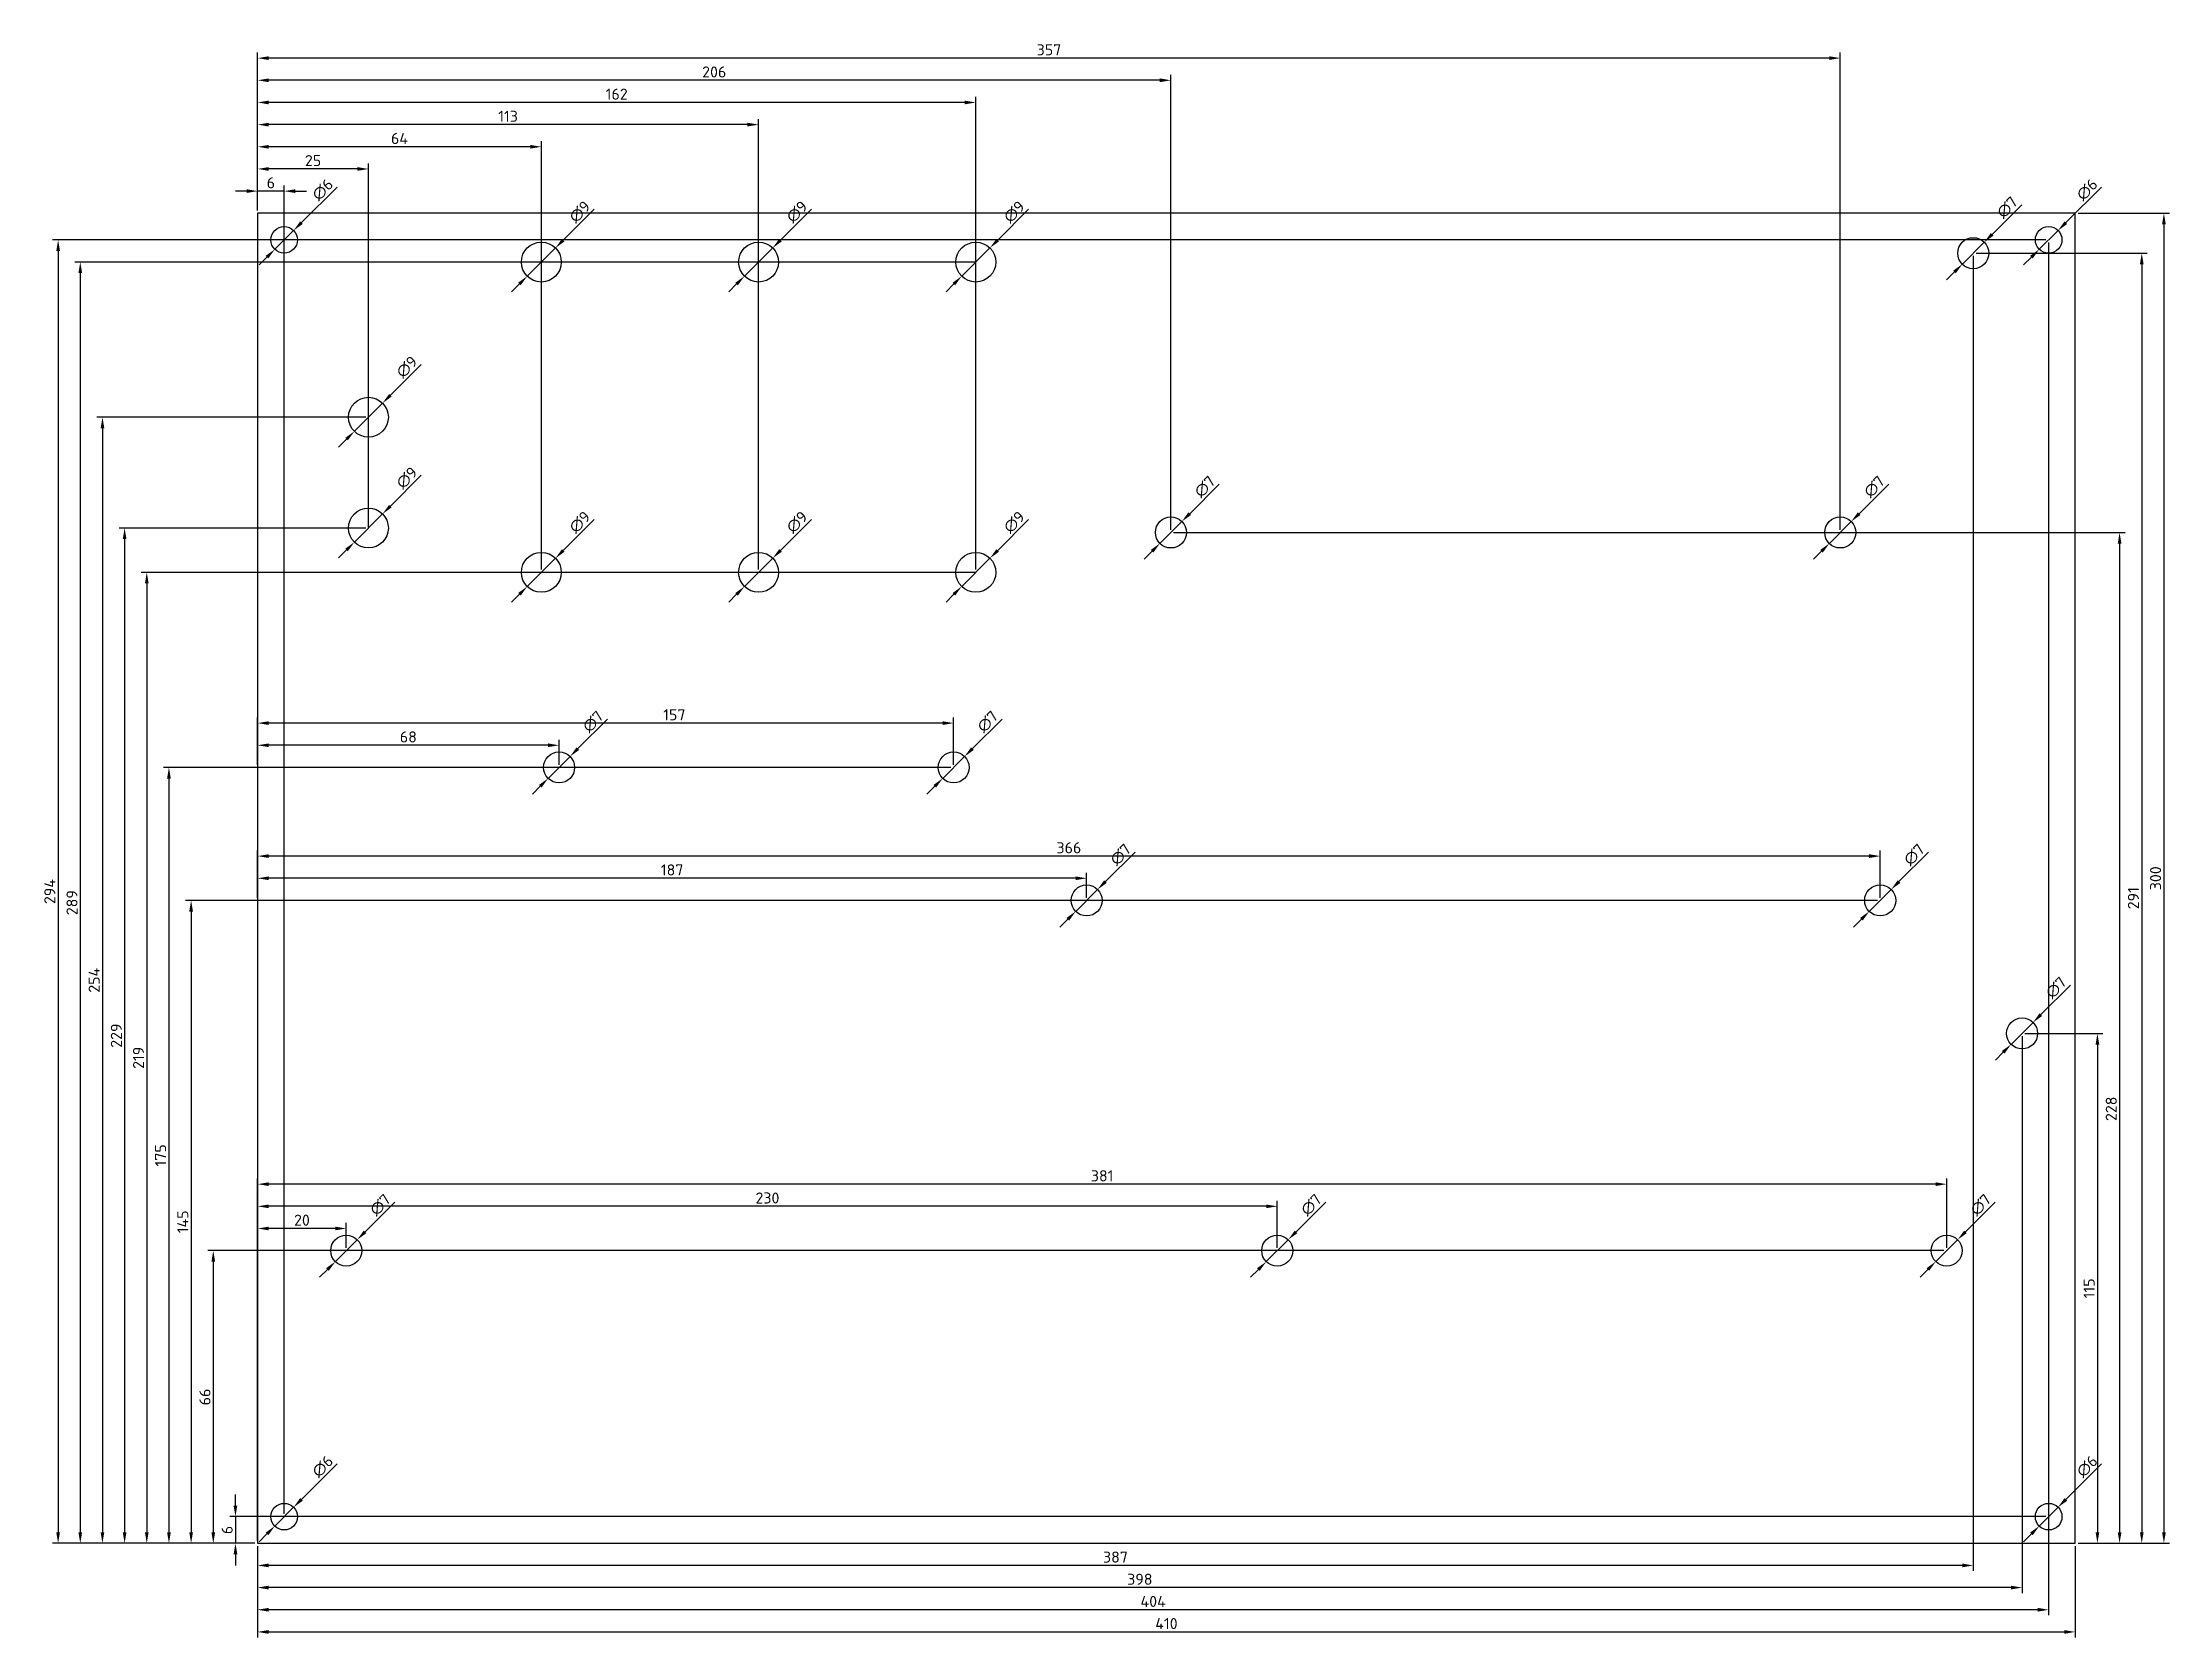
# Model space of a CAD drawing. Header units: millimetres. Extents: x -49 to 431, y -21 to 339.
import ezdxf

# ---------------------------------------------------------------- set-up
doc = ezdxf.new("R2010")
doc.units = ezdxf.units.MM
doc.layers.add('Dimensions', color=40, linetype='Continuous')
doc.styles.get("Standard").update_dxf_attribs({"font": 'txt.shx'})
doc.dimstyles.new('ISO-25', dxfattribs={"dimtxt": 2.5, "dimasz": 2.5, "dimexe": 1.25, "dimexo": 0.625, "dimtad": 1, "dimtxsty": 'Standard', "dimcen": 2.5, "dimadec": 0, "dimazin": 0, "dimtfac": 1, "dimtmove": 0, "dimatfit": 3, "dimfxl": 1, "dimarcsym": 0})

# ---------------------------------------------------------------- blocks, each defined once
blk = doc.blocks.new('*D1')
at = {"layer": 'Dimensions', "color": 0, "lineweight": -2}
for p, q in [((-2.5, 305), (-5, 305)), ((0, 300.62), (0, 306.25)), ((6, 305), (0, 305)), ((6, 6.62), (6, 306.25)), ((8.5, 305), (11, 305))]:
    blk.add_line(p, q, dxfattribs=at)
at = {"layer": 'Dimensions', "color": 0}
for points in [[(-2.5, 305.42), (-2.5, 304.58), (0, 305)], [(8.5, 305.42), (8.5, 304.58), (6, 305)]]:
    blk.add_solid(points, dxfattribs=at)
at = {"layer": 'Dimensions', "color": 0, "insert": (3, 306.88), "char_height": 2.5, "attachment_point": 5}
blk.add_mtext('6', dxfattribs=at)
blk = doc.blocks.new('*D2')
at = {"layer": 'Dimensions', "color": 0, "lineweight": -2}
for p, q in [((404, 293.38), (404, -16.25)), ((0, -0.62), (0, -16.25)), ((401.5, -15), (2.5, -15))]:
    blk.add_line(p, q, dxfattribs=at)
at = {"layer": 'Dimensions', "color": 0}
for points in [[(2.5, -14.58), (2.5, -15.42), (0, -15)], [(401.5, -14.58), (401.5, -15.42), (404, -15)]]:
    blk.add_solid(points, dxfattribs=at)
at = {"layer": 'Dimensions', "color": 0, "insert": (202, -13.12), "char_height": 2.5, "attachment_point": 5}
blk.add_mtext('404', dxfattribs=at)
blk = doc.blocks.new('*D3')
at = {"layer": 'Dimensions', "color": 0, "lineweight": -2}
for p, q in [((403.38, 294), (-46.25, 294)), ((-45, 291.5), (-45, 2.5)), ((-0.62, 0), (-46.25, 0))]:
    blk.add_line(p, q, dxfattribs=at)
at = {"layer": 'Dimensions', "color": 0}
for points in [[(-45.42, 291.5), (-44.58, 291.5), (-45, 294)], [(-45.42, 2.5), (-44.58, 2.5), (-45, 0)]]:
    blk.add_solid(points, dxfattribs=at)
at = {"layer": 'Dimensions', "color": 0, "insert": (-46.87, 147), "char_height": 2.5, "attachment_point": 5, "rotation": 90}
blk.add_mtext('294', dxfattribs=at)
blk = doc.blocks.new('*D4')
at = {"layer": 'Dimensions', "color": 0, "lineweight": -2}
for p, q in [((-5, 8.5), (-5, 11)), ((403.38, 6), (-6.25, 6)), ((-5, 6), (-5, 0)), ((-0.62, 0), (-6.25, 0)), ((-5, -2.5), (-5, -5))]:
    blk.add_line(p, q, dxfattribs=at)
at = {"layer": 'Dimensions', "color": 0}
for points in [[(-5.42, 8.5), (-4.58, 8.5), (-5, 6)], [(-5.42, -2.5), (-4.58, -2.5), (-5, 0)]]:
    blk.add_solid(points, dxfattribs=at)
at = {"layer": 'Dimensions', "color": 0, "insert": (-6.88, 3), "char_height": 2.5, "attachment_point": 5, "rotation": 90}
blk.add_mtext('6', dxfattribs=at)
blk = doc.blocks.new('*D5')
at = {"layer": 'Dimensions', "color": 0, "lineweight": -2}
for p, q in [((380.38, 66), (-11.25, 66)), ((-10, 63.5), (-10, 2.5)), ((-0.62, 0), (-11.25, 0))]:
    blk.add_line(p, q, dxfattribs=at)
at = {"layer": 'Dimensions', "color": 0}
for points in [[(-10.42, 63.5), (-9.58, 63.5), (-10, 66)], [(-10.42, 2.5), (-9.58, 2.5), (-10, 0)]]:
    blk.add_solid(points, dxfattribs=at)
at = {"layer": 'Dimensions', "color": 0, "insert": (-11.88, 33), "char_height": 2.5, "attachment_point": 5, "rotation": 90}
blk.add_mtext('66', dxfattribs=at)
blk = doc.blocks.new('*D6')
at = {"layer": 'Dimensions', "color": 0, "lineweight": -2}
for p, q in [((365.38, 145), (-16.25, 145)), ((-15, 142.5), (-15, 2.5)), ((-0.62, 0), (-16.25, 0))]:
    blk.add_line(p, q, dxfattribs=at)
at = {"layer": 'Dimensions', "color": 0}
for points in [[(-15.42, 142.5), (-14.58, 142.5), (-15, 145)], [(-15.42, 2.5), (-14.58, 2.5), (-15, 0)]]:
    blk.add_solid(points, dxfattribs=at)
at = {"layer": 'Dimensions', "color": 0, "insert": (-16.88, 72.5), "char_height": 2.5, "attachment_point": 5, "rotation": 90}
blk.add_mtext('145', dxfattribs=at)
blk = doc.blocks.new('*D7')
at = {"layer": 'Dimensions', "color": 0, "lineweight": -2}
for p, q in [((156.38, 175), (-21.25, 175)), ((-20, 172.5), (-20, 2.5)), ((-0.62, 0), (-21.25, 0))]:
    blk.add_line(p, q, dxfattribs=at)
at = {"layer": 'Dimensions', "color": 0}
for points in [[(-20.42, 172.5), (-19.58, 172.5), (-20, 175)], [(-20.42, 2.5), (-19.58, 2.5), (-20, 0)]]:
    blk.add_solid(points, dxfattribs=at)
at = {"layer": 'Dimensions', "color": 0, "insert": (-21.88, 87.5), "char_height": 2.5, "attachment_point": 5, "rotation": 90}
blk.add_mtext('175', dxfattribs=at)
blk = doc.blocks.new('*D8')
at = {"layer": 'Dimensions', "color": 0, "lineweight": -2}
for p, q in [((161.88, 289), (-41.25, 289)), ((-40, 286.5), (-40, 2.5)), ((-0.62, 0), (-41.25, 0))]:
    blk.add_line(p, q, dxfattribs=at)
at = {"layer": 'Dimensions', "color": 0}
for points in [[(-40.42, 286.5), (-39.58, 286.5), (-40, 289)], [(-40.42, 2.5), (-39.58, 2.5), (-40, 0)]]:
    blk.add_solid(points, dxfattribs=at)
at = {"layer": 'Dimensions', "color": 0, "insert": (-41.87, 144.5), "char_height": 2.5, "attachment_point": 5, "rotation": 90}
blk.add_mtext('289', dxfattribs=at)
blk = doc.blocks.new('*D9')
at = {"layer": 'Dimensions', "color": 0, "lineweight": -2}
for p, q in [((24.38, 254), (-36.25, 254)), ((-35, 251.5), (-35, 2.5)), ((-0.62, 0), (-36.25, 0))]:
    blk.add_line(p, q, dxfattribs=at)
at = {"layer": 'Dimensions', "color": 0}
for points in [[(-35.42, 251.5), (-34.58, 251.5), (-35, 254)], [(-35.42, 2.5), (-34.58, 2.5), (-35, 0)]]:
    blk.add_solid(points, dxfattribs=at)
at = {"layer": 'Dimensions', "color": 0, "insert": (-36.87, 127), "char_height": 2.5, "attachment_point": 5, "rotation": 90}
blk.add_mtext('254', dxfattribs=at)
blk = doc.blocks.new('*D10')
at = {"layer": 'Dimensions', "color": 0, "lineweight": -2}
for p, q in [((24.38, 229), (-31.25, 229)), ((-30, 226.5), (-30, 2.5)), ((-0.62, 0), (-31.25, 0))]:
    blk.add_line(p, q, dxfattribs=at)
at = {"layer": 'Dimensions', "color": 0}
for points in [[(-30.42, 226.5), (-29.58, 226.5), (-30, 229)], [(-30.42, 2.5), (-29.58, 2.5), (-30, 0)]]:
    blk.add_solid(points, dxfattribs=at)
at = {"layer": 'Dimensions', "color": 0, "insert": (-31.87, 114.5), "char_height": 2.5, "attachment_point": 5, "rotation": 90}
blk.add_mtext('229', dxfattribs=at)
blk = doc.blocks.new('*D11')
at = {"layer": 'Dimensions', "color": 0, "lineweight": -2}
for p, q in [((161.88, 219), (-26.25, 219)), ((-25, 216.5), (-25, 2.5)), ((-0.62, 0), (-26.25, 0))]:
    blk.add_line(p, q, dxfattribs=at)
at = {"layer": 'Dimensions', "color": 0}
for points in [[(-25.42, 216.5), (-24.58, 216.5), (-25, 219)], [(-25.42, 2.5), (-24.58, 2.5), (-25, 0)]]:
    blk.add_solid(points, dxfattribs=at)
at = {"layer": 'Dimensions', "color": 0, "insert": (-26.87, 109.5), "char_height": 2.5, "attachment_point": 5, "rotation": 90}
blk.add_mtext('219', dxfattribs=at)
blk = doc.blocks.new('*D12')
at = {"layer": 'Dimensions', "color": 0, "lineweight": -2}
for p, q in [((206.62, 228), (421.25, 228)), ((420, 225.5), (420, 2.5)), ((410.62, 0), (421.25, 0))]:
    blk.add_line(p, q, dxfattribs=at)
at = {"layer": 'Dimensions', "color": 0}
for points in [[(419.58, 225.5), (420.42, 225.5), (420, 228)], [(419.58, 2.5), (420.42, 2.5), (420, 0)]]:
    blk.add_solid(points, dxfattribs=at)
at = {"layer": 'Dimensions', "color": 0, "insert": (418.12, 98), "char_height": 2.5, "attachment_point": 5, "rotation": 90}
blk.add_mtext('228', dxfattribs=at)
blk = doc.blocks.new('*D13')
at = {"layer": 'Dimensions', "color": 0, "lineweight": -2}
for p, q in [((398.62, 115), (416.25, 115)), ((415, 112.5), (415, 2.5)), ((410.62, 0), (416.25, 0))]:
    blk.add_line(p, q, dxfattribs=at)
at = {"layer": 'Dimensions', "color": 0}
for points in [[(414.58, 112.5), (415.42, 112.5), (415, 115)], [(414.58, 2.5), (415.42, 2.5), (415, 0)]]:
    blk.add_solid(points, dxfattribs=at)
at = {"layer": 'Dimensions', "color": 0, "insert": (413.12, 57.5), "char_height": 2.5, "attachment_point": 5, "rotation": 90}
blk.add_mtext('115', dxfattribs=at)
blk = doc.blocks.new('*D14')
at = {"layer": 'Dimensions', "color": 0, "lineweight": -2}
for p, q in [((387.62, 291), (426.25, 291)), ((425, 288.5), (425, 2.5)), ((410.62, 0), (426.25, 0))]:
    blk.add_line(p, q, dxfattribs=at)
at = {"layer": 'Dimensions', "color": 0}
for points in [[(424.58, 288.5), (425.42, 288.5), (425, 291)], [(424.58, 2.5), (425.42, 2.5), (425, 0)]]:
    blk.add_solid(points, dxfattribs=at)
at = {"layer": 'Dimensions', "color": 0, "insert": (423.12, 145.5), "char_height": 2.5, "attachment_point": 5, "rotation": 90}
blk.add_mtext('291', dxfattribs=at)
blk = doc.blocks.new('*D15')
at = {"layer": 'Dimensions', "color": 0, "lineweight": -2}
for p, q in [((0, 300.62), (0, 336.25)), ((357, 228.62), (357, 336.25)), ((354.5, 335), (2.5, 335))]:
    blk.add_line(p, q, dxfattribs=at)
at = {"layer": 'Dimensions', "color": 0}
for points in [[(2.5, 335.42), (2.5, 334.58), (0, 335)], [(354.5, 335.42), (354.5, 334.58), (357, 335)]]:
    blk.add_solid(points, dxfattribs=at)
at = {"layer": 'Dimensions', "color": 0, "insert": (178.5, 336.88), "char_height": 2.5, "attachment_point": 5}
blk.add_mtext('357', dxfattribs=at)
blk = doc.blocks.new('*D16')
at = {"layer": 'Dimensions', "color": 0, "lineweight": -2}
for p, q in [((0, 300.62), (0, 331.25)), ((206, 228.62), (206, 331.25)), ((203.5, 330), (2.5, 330))]:
    blk.add_line(p, q, dxfattribs=at)
at = {"layer": 'Dimensions', "color": 0}
for points in [[(2.5, 330.42), (2.5, 329.58), (0, 330)], [(203.5, 330.42), (203.5, 329.58), (206, 330)]]:
    blk.add_solid(points, dxfattribs=at)
at = {"layer": 'Dimensions', "color": 0, "insert": (103, 331.88), "char_height": 2.5, "attachment_point": 5}
blk.add_mtext('206', dxfattribs=at)
blk = doc.blocks.new('*D17')
at = {"layer": 'Dimensions', "color": 0, "lineweight": -2}
for p, q in [((0, 145.62), (0, 156.25)), ((363.5, 155), (2.5, 155)), ((366, 145.62), (366, 156.25))]:
    blk.add_line(p, q, dxfattribs=at)
at = {"layer": 'Dimensions', "color": 0}
for points in [[(2.5, 155.42), (2.5, 154.58), (0, 155)], [(363.5, 155.42), (363.5, 154.58), (366, 155)]]:
    blk.add_solid(points, dxfattribs=at)
at = {"layer": 'Dimensions', "color": 0, "insert": (183, 156.88), "char_height": 2.5, "attachment_point": 5}
blk.add_mtext('366', dxfattribs=at)
blk = doc.blocks.new('*D18')
at = {"layer": 'Dimensions', "color": 0, "lineweight": -2}
for p, q in [((0, 145.62), (0, 151.25)), ((184.5, 150), (2.5, 150)), ((187, 145.62), (187, 151.25))]:
    blk.add_line(p, q, dxfattribs=at)
at = {"layer": 'Dimensions', "color": 0}
for points in [[(2.5, 150.42), (2.5, 149.58), (0, 150)], [(184.5, 150.42), (184.5, 149.58), (187, 150)]]:
    blk.add_solid(points, dxfattribs=at)
at = {"layer": 'Dimensions', "color": 0, "insert": (93.5, 151.88), "char_height": 2.5, "attachment_point": 5}
blk.add_mtext('187', dxfattribs=at)
blk = doc.blocks.new('*D19')
at = {"layer": 'Dimensions', "color": 0, "lineweight": -2}
for p, q in [((0, 175.62), (0, 181.25)), ((65.5, 180), (2.5, 180)), ((68, 175.62), (68, 181.25))]:
    blk.add_line(p, q, dxfattribs=at)
at = {"layer": 'Dimensions', "color": 0}
for points in [[(2.5, 180.42), (2.5, 179.58), (0, 180)], [(65.5, 180.42), (65.5, 179.58), (68, 180)]]:
    blk.add_solid(points, dxfattribs=at)
at = {"layer": 'Dimensions', "color": 0, "insert": (34, 181.88), "char_height": 2.5, "attachment_point": 5}
blk.add_mtext('68', dxfattribs=at)
blk = doc.blocks.new('*D20')
at = {"layer": 'Dimensions', "color": 0, "lineweight": -2}
for p, q in [((0, 175.62), (0, 186.25)), ((154.5, 185), (2.5, 185)), ((157, 175.62), (157, 186.25))]:
    blk.add_line(p, q, dxfattribs=at)
at = {"layer": 'Dimensions', "color": 0}
for points in [[(2.5, 185.42), (2.5, 184.58), (0, 185)], [(154.5, 185.42), (154.5, 184.58), (157, 185)]]:
    blk.add_solid(points, dxfattribs=at)
at = {"layer": 'Dimensions', "color": 0, "insert": (94, 186.88), "char_height": 2.5, "attachment_point": 5}
blk.add_mtext('157', dxfattribs=at)
blk = doc.blocks.new('*D21')
at = {"layer": 'Dimensions', "color": 0, "lineweight": -2}
for p, q in [((0, 0.62), (0, 72.25)), ((20, 66.62), (20, 72.25)), ((17.5, 71), (2.5, 71))]:
    blk.add_line(p, q, dxfattribs=at)
at = {"layer": 'Dimensions', "color": 0}
for points in [[(2.5, 71.42), (2.5, 70.58), (0, 71)], [(17.5, 71.42), (17.5, 70.58), (20, 71)]]:
    blk.add_solid(points, dxfattribs=at)
at = {"layer": 'Dimensions', "color": 0, "insert": (10, 72.88), "char_height": 2.5, "attachment_point": 5}
blk.add_mtext('20', dxfattribs=at)
blk = doc.blocks.new('*D22')
at = {"layer": 'Dimensions', "color": 0, "lineweight": -2}
for p, q in [((0, 0.62), (0, 77.25)), ((230, 66.62), (230, 77.25)), ((227.5, 76), (2.5, 76))]:
    blk.add_line(p, q, dxfattribs=at)
at = {"layer": 'Dimensions', "color": 0}
for points in [[(2.5, 76.42), (2.5, 75.58), (0, 76)], [(227.5, 76.42), (227.5, 75.58), (230, 76)]]:
    blk.add_solid(points, dxfattribs=at)
at = {"layer": 'Dimensions', "color": 0, "insert": (115, 77.88), "char_height": 2.5, "attachment_point": 5}
blk.add_mtext('230', dxfattribs=at)
blk = doc.blocks.new('*D23')
at = {"layer": 'Dimensions', "color": 0, "lineweight": -2}
for p, q in [((0, 0.62), (0, 82.25)), ((381, 66.62), (381, 82.25)), ((378.5, 81), (2.5, 81))]:
    blk.add_line(p, q, dxfattribs=at)
at = {"layer": 'Dimensions', "color": 0}
for points in [[(2.5, 81.42), (2.5, 80.58), (0, 81)], [(378.5, 81.42), (378.5, 80.58), (381, 81)]]:
    blk.add_solid(points, dxfattribs=at)
at = {"layer": 'Dimensions', "color": 0, "insert": (190.5, 82.88), "char_height": 2.5, "attachment_point": 5}
blk.add_mtext('381', dxfattribs=at)
blk = doc.blocks.new('*D24')
at = {"layer": 'Dimensions', "color": 0, "lineweight": -2}
for p, q in [((398, 114.38), (398, -11.25)), ((0, -0.62), (0, -11.25)), ((395.5, -10), (2.5, -10))]:
    blk.add_line(p, q, dxfattribs=at)
at = {"layer": 'Dimensions', "color": 0}
for points in [[(2.5, -9.58), (2.5, -10.42), (0, -10)], [(395.5, -9.58), (395.5, -10.42), (398, -10)]]:
    blk.add_solid(points, dxfattribs=at)
at = {"layer": 'Dimensions', "color": 0, "insert": (199, -8.12), "char_height": 2.5, "attachment_point": 5}
blk.add_mtext('398', dxfattribs=at)
blk = doc.blocks.new('*D25')
at = {"layer": 'Dimensions', "color": 0, "lineweight": -2}
for p, q in [((387, 290.38), (387, -6.25)), ((0, -0.62), (0, -6.25)), ((384.5, -5), (2.5, -5))]:
    blk.add_line(p, q, dxfattribs=at)
at = {"layer": 'Dimensions', "color": 0}
for points in [[(2.5, -4.58), (2.5, -5.42), (0, -5)], [(384.5, -4.58), (384.5, -5.42), (387, -5)]]:
    blk.add_solid(points, dxfattribs=at)
at = {"layer": 'Dimensions', "color": 0, "insert": (193.5, -3.12), "char_height": 2.5, "attachment_point": 5}
blk.add_mtext('387', dxfattribs=at)
blk = doc.blocks.new('*D26')
at = {"layer": 'Dimensions', "color": 0, "lineweight": -2}
for p, q in [((0, 300.62), (0, 311.25)), ((22.5, 310), (2.5, 310)), ((25, 229.12), (25, 311.25))]:
    blk.add_line(p, q, dxfattribs=at)
at = {"layer": 'Dimensions', "color": 0}
for points in [[(2.5, 310.42), (2.5, 309.58), (0, 310)], [(22.5, 310.42), (22.5, 309.58), (25, 310)]]:
    blk.add_solid(points, dxfattribs=at)
at = {"layer": 'Dimensions', "color": 0, "insert": (12.5, 311.88), "char_height": 2.5, "attachment_point": 5}
blk.add_mtext('25', dxfattribs=at)
blk = doc.blocks.new('*D27')
at = {"layer": 'Dimensions', "color": 0, "lineweight": -2}
for p, q in [((0, 300.62), (0, 316.25)), ((61.5, 315), (2.5, 315)), ((64, 219.62), (64, 316.25))]:
    blk.add_line(p, q, dxfattribs=at)
at = {"layer": 'Dimensions', "color": 0}
for points in [[(2.5, 315.42), (2.5, 314.58), (0, 315)], [(61.5, 315.42), (61.5, 314.58), (64, 315)]]:
    blk.add_solid(points, dxfattribs=at)
at = {"layer": 'Dimensions', "color": 0, "insert": (32, 316.88), "char_height": 2.5, "attachment_point": 5}
blk.add_mtext('64', dxfattribs=at)
blk = doc.blocks.new('*D28')
at = {"layer": 'Dimensions', "color": 0, "lineweight": -2}
for p, q in [((0, 300.62), (0, 321.25)), ((110.5, 320), (2.5, 320)), ((113, 219.63), (113, 321.25))]:
    blk.add_line(p, q, dxfattribs=at)
at = {"layer": 'Dimensions', "color": 0}
for points in [[(2.5, 320.42), (2.5, 319.58), (0, 320)], [(110.5, 320.42), (110.5, 319.58), (113, 320)]]:
    blk.add_solid(points, dxfattribs=at)
at = {"layer": 'Dimensions', "color": 0, "insert": (56.5, 321.88), "char_height": 2.5, "attachment_point": 5}
blk.add_mtext('113', dxfattribs=at)
blk = doc.blocks.new('*D29')
at = {"layer": 'Dimensions', "color": 0, "lineweight": -2}
for p, q in [((0, 300.62), (0, 326.25)), ((162, 219.62), (162, 326.25)), ((159.5, 325), (2.5, 325))]:
    blk.add_line(p, q, dxfattribs=at)
at = {"layer": 'Dimensions', "color": 0}
for points in [[(2.5, 325.42), (2.5, 324.58), (0, 325)], [(159.5, 325.42), (159.5, 324.58), (162, 325)]]:
    blk.add_solid(points, dxfattribs=at)
at = {"layer": 'Dimensions', "color": 0, "insert": (81, 326.88), "char_height": 2.5, "attachment_point": 5}
blk.add_mtext('162', dxfattribs=at)
blk = doc.blocks.new('*D32')
at = {"layer": 'Dimensions', "color": 0, "lineweight": -2}
for p, q in [((17.92, 17.92), (9.89, 9.89)), ((3.88, 3.88), (8.12, 8.12)), ((2.11, 2.11), (0.34, 0.34))]:
    blk.add_line(p, q, dxfattribs=at)
at = {"layer": 'Dimensions', "color": 0}
for points in [[(9.59, 10.18), (10.18, 9.59), (8.12, 8.12)], [(1.82, 2.41), (2.41, 1.82), (3.88, 3.88)]]:
    blk.add_solid(points, dxfattribs=at)
at = {"layer": 'Dimensions', "color": 0, "insert": (14.67, 17.33), "char_height": 2.5, "attachment_point": 5, "rotation": 45}
blk.add_mtext('∅6', dxfattribs=at)
blk = doc.blocks.new('*D43')
at = {"layer": 'Dimensions', "color": 0, "lineweight": -2}
for p, q in [((415.92, 17.92), (407.89, 9.89)), ((401.88, 3.88), (406.12, 8.12)), ((400.11, 2.11), (398.34, 0.34))]:
    blk.add_line(p, q, dxfattribs=at)
at = {"layer": 'Dimensions', "color": 0}
for points in [[(407.59, 10.18), (408.18, 9.59), (406.12, 8.12)], [(399.82, 2.41), (400.41, 1.82), (401.88, 3.88)]]:
    blk.add_solid(points, dxfattribs=at)
at = {"layer": 'Dimensions', "color": 0, "insert": (412.67, 17.33), "char_height": 2.5, "attachment_point": 5, "rotation": 45}
blk.add_mtext('∅6', dxfattribs=at)
blk = doc.blocks.new('*D44')
at = {"layer": 'Dimensions', "color": 0, "lineweight": -2}
for p, q in [((415.92, 305.92), (407.89, 297.89)), ((401.88, 291.88), (406.12, 296.12)), ((400.11, 290.11), (398.34, 288.34))]:
    blk.add_line(p, q, dxfattribs=at)
at = {"layer": 'Dimensions', "color": 0}
for points in [[(407.59, 298.18), (408.18, 297.59), (406.12, 296.12)], [(399.82, 290.41), (400.41, 289.82), (401.88, 291.88)]]:
    blk.add_solid(points, dxfattribs=at)
at = {"layer": 'Dimensions', "color": 0, "insert": (412.67, 305.33), "char_height": 2.5, "attachment_point": 5, "rotation": 45}
blk.add_mtext('∅6', dxfattribs=at)
blk = doc.blocks.new('*D46')
at = {"layer": 'Dimensions', "color": 0, "lineweight": -2}
for p, q in [((17.92, 305.92), (9.89, 297.89)), ((3.88, 291.88), (8.12, 296.12)), ((2.11, 290.11), (0.34, 288.34))]:
    blk.add_line(p, q, dxfattribs=at)
at = {"layer": 'Dimensions', "color": 0}
for points in [[(9.59, 298.18), (10.18, 297.59), (8.12, 296.12)], [(1.82, 290.41), (2.41, 289.82), (3.88, 291.88)]]:
    blk.add_solid(points, dxfattribs=at)
at = {"layer": 'Dimensions', "color": 0, "insert": (14.67, 305.33), "char_height": 2.5, "attachment_point": 5, "rotation": 45}
blk.add_mtext('∅6', dxfattribs=at)
blk = doc.blocks.new('*D47')
at = {"layer": 'Dimensions', "color": 0, "lineweight": -2}
for p, q in [((36.92, 265.92), (29.95, 258.95)), ((21.82, 250.82), (28.18, 257.18)), ((20.05, 249.05), (18.28, 247.28))]:
    blk.add_line(p, q, dxfattribs=at)
at = {"layer": 'Dimensions', "color": 0}
for points in [[(29.66, 259.24), (30.24, 258.66), (28.18, 257.18)], [(19.76, 249.34), (20.34, 248.76), (21.82, 250.82)]]:
    blk.add_solid(points, dxfattribs=at)
at = {"layer": 'Dimensions', "color": 0, "insert": (33.67, 265.33), "char_height": 2.5, "attachment_point": 5, "rotation": 45}
blk.add_mtext('∅9', dxfattribs=at)
blk = doc.blocks.new('*D48')
at = {"layer": 'Dimensions', "color": 0, "lineweight": -2}
for p, q in [((36.92, 240.92), (29.95, 233.95)), ((21.82, 225.82), (28.18, 232.18)), ((20.05, 224.05), (18.28, 222.28))]:
    blk.add_line(p, q, dxfattribs=at)
at = {"layer": 'Dimensions', "color": 0}
for points in [[(29.66, 234.24), (30.24, 233.66), (28.18, 232.18)], [(19.76, 224.34), (20.34, 223.76), (21.82, 225.82)]]:
    blk.add_solid(points, dxfattribs=at)
at = {"layer": 'Dimensions', "color": 0, "insert": (33.67, 240.33), "char_height": 2.5, "attachment_point": 5, "rotation": 45}
blk.add_mtext('∅9', dxfattribs=at)
blk = doc.blocks.new('*D49')
at = {"layer": 'Dimensions', "color": 0, "lineweight": -2}
for p, q in [((75.92, 230.92), (68.95, 223.95)), ((60.82, 215.82), (67.18, 222.18)), ((59.05, 214.05), (57.28, 212.28))]:
    blk.add_line(p, q, dxfattribs=at)
at = {"layer": 'Dimensions', "color": 0}
for points in [[(68.66, 224.24), (69.24, 223.66), (67.18, 222.18)], [(58.76, 214.34), (59.34, 213.76), (60.82, 215.82)]]:
    blk.add_solid(points, dxfattribs=at)
at = {"layer": 'Dimensions', "color": 0, "insert": (72.67, 230.33), "char_height": 2.5, "attachment_point": 5, "rotation": 45}
blk.add_mtext('∅9', dxfattribs=at)
blk = doc.blocks.new('*D50')
at = {"layer": 'Dimensions', "color": 0, "lineweight": -2}
for p, q in [((124.92, 230.92), (117.95, 223.95)), ((109.82, 215.82), (116.18, 222.18)), ((108.05, 214.05), (106.28, 212.28))]:
    blk.add_line(p, q, dxfattribs=at)
at = {"layer": 'Dimensions', "color": 0}
for points in [[(117.66, 224.24), (118.24, 223.66), (116.18, 222.18)], [(107.76, 214.34), (108.34, 213.76), (109.82, 215.82)]]:
    blk.add_solid(points, dxfattribs=at)
at = {"layer": 'Dimensions', "color": 0, "insert": (121.67, 230.33), "char_height": 2.5, "attachment_point": 5, "rotation": 45}
blk.add_mtext('∅9', dxfattribs=at)
blk = doc.blocks.new('*D51')
at = {"layer": 'Dimensions', "color": 0, "lineweight": -2}
for p, q in [((173.92, 230.92), (166.95, 223.95)), ((158.82, 215.82), (165.18, 222.18)), ((157.05, 214.05), (155.28, 212.28))]:
    blk.add_line(p, q, dxfattribs=at)
at = {"layer": 'Dimensions', "color": 0}
for points in [[(166.66, 224.24), (167.24, 223.66), (165.18, 222.18)], [(156.76, 214.34), (157.34, 213.76), (158.82, 215.82)]]:
    blk.add_solid(points, dxfattribs=at)
at = {"layer": 'Dimensions', "color": 0, "insert": (170.67, 230.33), "char_height": 2.5, "attachment_point": 5, "rotation": 45}
blk.add_mtext('∅9', dxfattribs=at)
blk = doc.blocks.new('*D52')
at = {"layer": 'Dimensions', "color": 0, "lineweight": -2}
for p, q in [((173.92, 300.92), (166.95, 293.95)), ((158.82, 285.82), (165.18, 292.18)), ((157.05, 284.05), (155.28, 282.28))]:
    blk.add_line(p, q, dxfattribs=at)
at = {"layer": 'Dimensions', "color": 0}
for points in [[(166.66, 294.24), (167.24, 293.66), (165.18, 292.18)], [(156.76, 284.34), (157.34, 283.76), (158.82, 285.82)]]:
    blk.add_solid(points, dxfattribs=at)
at = {"layer": 'Dimensions', "color": 0, "insert": (170.67, 300.33), "char_height": 2.5, "attachment_point": 5, "rotation": 45}
blk.add_mtext('∅9', dxfattribs=at)
blk = doc.blocks.new('*D53')
at = {"layer": 'Dimensions', "color": 0, "lineweight": -2}
for p, q in [((124.92, 300.92), (117.95, 293.95)), ((109.82, 285.82), (116.18, 292.18)), ((108.05, 284.05), (106.28, 282.28))]:
    blk.add_line(p, q, dxfattribs=at)
at = {"layer": 'Dimensions', "color": 0}
for points in [[(117.66, 294.24), (118.24, 293.66), (116.18, 292.18)], [(107.76, 284.34), (108.34, 283.76), (109.82, 285.82)]]:
    blk.add_solid(points, dxfattribs=at)
at = {"layer": 'Dimensions', "color": 0, "insert": (121.67, 300.33), "char_height": 2.5, "attachment_point": 5, "rotation": 45}
blk.add_mtext('∅9', dxfattribs=at)
blk = doc.blocks.new('*D54')
at = {"layer": 'Dimensions', "color": 0, "lineweight": -2}
for p, q in [((75.92, 300.92), (68.95, 293.95)), ((60.82, 285.82), (67.18, 292.18)), ((59.05, 284.05), (57.28, 282.28))]:
    blk.add_line(p, q, dxfattribs=at)
at = {"layer": 'Dimensions', "color": 0}
for points in [[(68.66, 294.24), (69.24, 293.66), (67.18, 292.18)], [(58.76, 284.34), (59.34, 283.76), (60.82, 285.82)]]:
    blk.add_solid(points, dxfattribs=at)
at = {"layer": 'Dimensions', "color": 0, "insert": (72.67, 300.33), "char_height": 2.5, "attachment_point": 5, "rotation": 45}
blk.add_mtext('∅9', dxfattribs=at)
blk = doc.blocks.new('*D55')
at = {"layer": 'Dimensions', "color": 0, "lineweight": -2}
for p, q in [((0, -0.63), (0, -21.25)), ((410, -0.63), (410, -21.25)), ((2.5, -20), (407.5, -20))]:
    blk.add_line(p, q, dxfattribs=at)
at = {"layer": 'Dimensions', "color": 0}
for points in [[(2.5, -19.58), (2.5, -20.42), (0, -20)], [(407.5, -19.58), (407.5, -20.42), (410, -20)]]:
    blk.add_solid(points, dxfattribs=at)
at = {"layer": 'Dimensions', "color": 0, "insert": (205, -18.12), "char_height": 2.5, "attachment_point": 5}
blk.add_mtext('410', dxfattribs=at)
blk = doc.blocks.new('*D56')
at = {"layer": 'Dimensions', "color": 0, "lineweight": -2}
for p, q in [((410.62, 300), (431.25, 300)), ((430, 297.5), (430, 2.5)), ((410.62, 0), (431.25, 0))]:
    blk.add_line(p, q, dxfattribs=at)
at = {"layer": 'Dimensions', "color": 0}
for points in [[(429.58, 297.5), (430.42, 297.5), (430, 300)], [(429.58, 2.5), (430.42, 2.5), (430, 0)]]:
    blk.add_solid(points, dxfattribs=at)
at = {"layer": 'Dimensions', "color": 0, "insert": (428.12, 150), "char_height": 2.5, "attachment_point": 5, "rotation": 90}
blk.add_mtext('300', dxfattribs=at)
blk = doc.blocks.new('*D57')
at = {"layer": 'Dimensions', "color": 0, "lineweight": -2}
for p, q in [((78.92, 185.92), (72.24, 179.24)), ((65.53, 172.53), (70.47, 177.47)), ((63.76, 170.76), (61.99, 168.99))]:
    blk.add_line(p, q, dxfattribs=at)
at = {"layer": 'Dimensions', "color": 0}
for points in [[(71.95, 179.54), (72.54, 178.95), (70.47, 177.47)], [(63.46, 171.05), (64.05, 170.46), (65.53, 172.53)]]:
    blk.add_solid(points, dxfattribs=at)
at = {"layer": 'Dimensions', "color": 0, "insert": (75.67, 185.33), "char_height": 2.5, "attachment_point": 5, "rotation": 45}
blk.add_mtext('∅7', dxfattribs=at)
blk = doc.blocks.new('*D58')
at = {"layer": 'Dimensions', "color": 0, "lineweight": -2}
for p, q in [((167.92, 185.92), (161.24, 179.24)), ((154.53, 172.53), (159.47, 177.47)), ((152.76, 170.76), (150.99, 168.99))]:
    blk.add_line(p, q, dxfattribs=at)
at = {"layer": 'Dimensions', "color": 0}
for points in [[(160.95, 179.54), (161.54, 178.95), (159.47, 177.47)], [(152.46, 171.05), (153.05, 170.46), (154.53, 172.53)]]:
    blk.add_solid(points, dxfattribs=at)
at = {"layer": 'Dimensions', "color": 0, "insert": (164.67, 185.33), "char_height": 2.5, "attachment_point": 5, "rotation": 45}
blk.add_mtext('∅7', dxfattribs=at)
blk = doc.blocks.new('*D59')
at = {"layer": 'Dimensions', "color": 0, "lineweight": -2}
for p, q in [((197.92, 155.92), (191.24, 149.24)), ((184.53, 142.53), (189.47, 147.47)), ((182.76, 140.76), (180.99, 138.99))]:
    blk.add_line(p, q, dxfattribs=at)
at = {"layer": 'Dimensions', "color": 0}
for points in [[(190.95, 149.54), (191.54, 148.95), (189.47, 147.47)], [(182.46, 141.05), (183.05, 140.46), (184.53, 142.53)]]:
    blk.add_solid(points, dxfattribs=at)
at = {"layer": 'Dimensions', "color": 0, "insert": (194.67, 155.33), "char_height": 2.5, "attachment_point": 5, "rotation": 45}
blk.add_mtext('∅7', dxfattribs=at)
blk = doc.blocks.new('*D60')
at = {"layer": 'Dimensions', "color": 0, "lineweight": -2}
for p, q in [((376.92, 155.92), (370.24, 149.24)), ((363.53, 142.53), (368.47, 147.47)), ((361.76, 140.76), (359.99, 138.99))]:
    blk.add_line(p, q, dxfattribs=at)
at = {"layer": 'Dimensions', "color": 0}
for points in [[(369.95, 149.54), (370.54, 148.95), (368.47, 147.47)], [(361.46, 141.05), (362.05, 140.46), (363.53, 142.53)]]:
    blk.add_solid(points, dxfattribs=at)
at = {"layer": 'Dimensions', "color": 0, "insert": (373.67, 155.33), "char_height": 2.5, "attachment_point": 5, "rotation": 45}
blk.add_mtext('∅7', dxfattribs=at)
blk = doc.blocks.new('*D61')
at = {"layer": 'Dimensions', "color": 0, "lineweight": -2}
for p, q in [((216.92, 238.92), (210.24, 232.24)), ((203.53, 225.53), (208.47, 230.47)), ((201.76, 223.76), (199.99, 221.99))]:
    blk.add_line(p, q, dxfattribs=at)
at = {"layer": 'Dimensions', "color": 0}
for points in [[(209.95, 232.54), (210.54, 231.95), (208.47, 230.47)], [(201.46, 224.05), (202.05, 223.46), (203.53, 225.53)]]:
    blk.add_solid(points, dxfattribs=at)
at = {"layer": 'Dimensions', "color": 0, "insert": (213.67, 238.33), "char_height": 2.5, "attachment_point": 5, "rotation": 45}
blk.add_mtext('∅7', dxfattribs=at)
blk = doc.blocks.new('*D62')
at = {"layer": 'Dimensions', "color": 0, "lineweight": -2}
for p, q in [((367.92, 238.92), (361.24, 232.24)), ((354.53, 225.53), (359.47, 230.47)), ((352.76, 223.76), (350.99, 221.99))]:
    blk.add_line(p, q, dxfattribs=at)
at = {"layer": 'Dimensions', "color": 0}
for points in [[(360.95, 232.54), (361.54, 231.95), (359.47, 230.47)], [(352.46, 224.05), (353.05, 223.46), (354.53, 225.53)]]:
    blk.add_solid(points, dxfattribs=at)
at = {"layer": 'Dimensions', "color": 0, "insert": (364.67, 238.33), "char_height": 2.5, "attachment_point": 5, "rotation": 45}
blk.add_mtext('∅7', dxfattribs=at)
blk = doc.blocks.new('*D63')
at = {"layer": 'Dimensions', "color": 0, "lineweight": -2}
for p, q in [((397.92, 301.92), (391.24, 295.24)), ((384.53, 288.53), (389.47, 293.47)), ((382.76, 286.76), (380.99, 284.99))]:
    blk.add_line(p, q, dxfattribs=at)
at = {"layer": 'Dimensions', "color": 0}
for points in [[(390.95, 295.54), (391.54, 294.95), (389.47, 293.47)], [(382.46, 287.05), (383.05, 286.46), (384.53, 288.53)]]:
    blk.add_solid(points, dxfattribs=at)
at = {"layer": 'Dimensions', "color": 0, "insert": (394.67, 301.33), "char_height": 2.5, "attachment_point": 5, "rotation": 45}
blk.add_mtext('∅7', dxfattribs=at)
blk = doc.blocks.new('*D64')
at = {"layer": 'Dimensions', "color": 0, "lineweight": -2}
for p, q in [((408.92, 125.92), (402.24, 119.24)), ((395.53, 112.53), (400.47, 117.47)), ((393.76, 110.76), (391.99, 108.99))]:
    blk.add_line(p, q, dxfattribs=at)
at = {"layer": 'Dimensions', "color": 0}
for points in [[(401.95, 119.54), (402.54, 118.95), (400.47, 117.47)], [(393.46, 111.05), (394.05, 110.46), (395.53, 112.53)]]:
    blk.add_solid(points, dxfattribs=at)
at = {"layer": 'Dimensions', "color": 0, "insert": (405.67, 125.33), "char_height": 2.5, "attachment_point": 5, "rotation": 45}
blk.add_mtext('∅7', dxfattribs=at)
blk = doc.blocks.new('*D65')
at = {"layer": 'Dimensions', "color": 0, "lineweight": -2}
for p, q in [((391.92, 76.92), (385.24, 70.24)), ((378.53, 63.53), (383.47, 68.47)), ((376.76, 61.76), (374.99, 59.99))]:
    blk.add_line(p, q, dxfattribs=at)
at = {"layer": 'Dimensions', "color": 0}
for points in [[(384.95, 70.54), (385.54, 69.95), (383.47, 68.47)], [(376.46, 62.05), (377.05, 61.46), (378.53, 63.53)]]:
    blk.add_solid(points, dxfattribs=at)
at = {"layer": 'Dimensions', "color": 0, "insert": (388.67, 76.33), "char_height": 2.5, "attachment_point": 5, "rotation": 45}
blk.add_mtext('∅7', dxfattribs=at)
blk = doc.blocks.new('*D66')
at = {"layer": 'Dimensions', "color": 0, "lineweight": -2}
for p, q in [((240.92, 76.92), (234.24, 70.24)), ((227.53, 63.53), (232.47, 68.47)), ((225.76, 61.76), (223.99, 59.99))]:
    blk.add_line(p, q, dxfattribs=at)
at = {"layer": 'Dimensions', "color": 0}
for points in [[(233.95, 70.54), (234.54, 69.95), (232.47, 68.47)], [(225.46, 62.05), (226.05, 61.46), (227.53, 63.53)]]:
    blk.add_solid(points, dxfattribs=at)
at = {"layer": 'Dimensions', "color": 0, "insert": (237.67, 76.33), "char_height": 2.5, "attachment_point": 5, "rotation": 45}
blk.add_mtext('∅7', dxfattribs=at)
blk = doc.blocks.new('*D67')
at = {"layer": 'Dimensions', "color": 0, "lineweight": -2}
for p, q in [((30.92, 76.92), (24.24, 70.24)), ((17.53, 63.53), (22.47, 68.47)), ((15.76, 61.76), (13.99, 59.99))]:
    blk.add_line(p, q, dxfattribs=at)
at = {"layer": 'Dimensions', "color": 0}
for points in [[(23.95, 70.54), (24.54, 69.95), (22.47, 68.47)], [(15.46, 62.05), (16.05, 61.46), (17.53, 63.53)]]:
    blk.add_solid(points, dxfattribs=at)
at = {"layer": 'Dimensions', "color": 0, "insert": (27.67, 76.33), "char_height": 2.5, "attachment_point": 5, "rotation": 45}
blk.add_mtext('∅7', dxfattribs=at)

msp = doc.modelspace()

# ---------------------------------------------------------------- linework, layer by layer
msp.add_lwpolyline([(0, 0), (410, 0), (410, 300), (0, 300)], close=True)
for centre, radius in [((6, 294), 3), ((64, 289), 4.5), ((113, 289), 4.5), ((162, 289), 4.5), ((387, 291), 3.5), ((404, 294), 3), ((25, 254), 4.5), ((25, 229), 4.5), ((206, 228), 3.5), ((357, 228), 3.5), ((64, 219), 4.5), ((113, 219), 4.5), ((162, 219), 4.5), ((68, 175), 3.5), ((157, 175), 3.5), ((187, 145), 3.5), ((366, 145), 3.5), ((398, 115), 3.5), ((20, 66), 3.5), ((230, 66), 3.5), ((381, 66), 3.5), ((6, 6), 3), ((404, 6), 3)]:
    msp.add_circle(centre, radius)
at = {"layer": 'Dimensions'}
for centre, radius in [((6, 294), 3), ((64, 289), 4.5), ((113, 289), 4.5), ((162, 289), 4.5), ((404, 294), 3), ((25, 254), 4.5), ((25, 229), 4.5), ((64, 219), 4.5), ((113, 219), 4.5), ((162, 219), 4.5), ((6, 6), 3), ((404, 6), 3)]:
    msp.add_circle(centre, radius, dxfattribs=at)

# ---------------------------------------------------------------- dimensions: what is measured, and where the dimension line sits
for base, p1, p2, picture, middle in [((0, 335), (357, 228), (0, 300), '*D15', (178.5, 336.875)), ((0, 330), (206, 228), (0, 300), '*D16', (103, 331.875)), ((0, 325), (162, 219), (0, 300), '*D29', (81, 326.875)), ((0, 320), (113, 219), (0, 300), '*D28', (56.5, 321.875)), ((0, 315), (64, 219), (0, 300), '*D27', (32, 316.875)), ((0, 310), (25, 228.5), (0, 300), '*D26', (12.5, 311.875)), ((0, 305), (6, 6), (0, 300), '*D1', (3, 306.875)), ((0, -15), (404, 294), (0, 0), '*D2', (202, -13.125)), ((0, -5), (387, 291), (0, 0), '*D25', (193.5, -3.125)), ((0, 180), (68, 175), (0, 175), '*D19', (34, 181.875)), ((0, 155), (366, 145), (0, 145), '*D17', (183, 156.875)), ((0, 150), (187, 145), (0, 145), '*D18', (93.5, 151.875)), ((0, -10), (398, 115), (0, 0), '*D24', (199, -8.125)), ((0, 81), (381, 66), (0, 0), '*D23', (190.5, 82.875)), ((0, 76), (230, 66), (0, 0), '*D22', (115, 77.875)), ((0, 71), (20, 66), (0, 0), '*D21', (10, 72.875)), ((410, -20), (0, 0), (410, 0), '*D55', (205, -18.125))]:
    dim = msp.add_linear_dim(base=base, p1=p1, p2=p2, dimstyle='ISO-25', dxfattribs=at)
    dim.commit()
    dim.dimension.update_dxf_attribs({"geometry": picture, "text_midpoint": middle})
for p1, p2, picture, middle in [((3.879, 291.879), (8.121, 296.121), '*D46', (16, 304)), ((401.879, 291.879), (406.121, 296.121), '*D44', (414, 304)), ((60.818, 285.818), (67.182, 292.182), '*D54', (74, 299)), ((109.818, 285.818), (116.182, 292.182), '*D53', (123, 299)), ((158.818, 285.818), (165.182, 292.182), '*D52', (172, 299)), ((384.525, 288.525), (389.475, 293.475), '*D63', (396, 300)), ((21.818, 250.818), (28.182, 257.182), '*D47', (35, 264)), ((21.818, 225.818), (28.182, 232.182), '*D48', (35, 239)), ((203.525, 225.525), (208.475, 230.475), '*D61', (215, 237)), ((354.525, 225.525), (359.475, 230.475), '*D62', (366, 237)), ((60.818, 215.818), (67.182, 222.182), '*D49', (74, 229)), ((109.818, 215.818), (116.182, 222.182), '*D50', (123, 229)), ((158.818, 215.818), (165.182, 222.182), '*D51', (172, 229)), ((65.525, 172.525), (70.475, 177.475), '*D57', (77, 184)), ((154.525, 172.525), (159.475, 177.475), '*D58', (166, 184)), ((184.525, 142.525), (189.475, 147.475), '*D59', (196, 154)), ((363.525, 142.525), (368.475, 147.475), '*D60', (375, 154)), ((395.525, 112.525), (400.475, 117.475), '*D64', (407, 124)), ((17.525, 63.525), (22.475, 68.475), '*D67', (29, 75)), ((227.525, 63.525), (232.475, 68.475), '*D66', (239, 75)), ((378.525, 63.525), (383.475, 68.475), '*D65', (390, 75)), ((3.879, 3.879), (8.121, 8.121), '*D32', (16, 16)), ((401.879, 3.879), (406.121, 8.121), '*D43', (414, 16))]:
    dim = msp.add_diameter_dim_2p(p1=p1, p2=p2, dimstyle='ISO-25', dxfattribs=at)
    dim.commit()
    dim.dimension.update_dxf_attribs({"geometry": picture, "text_midpoint": middle, "dimtype": 163})
for base, p1, p2, picture, middle in [((430, 0), (410, 300), (410, 0), '*D56', (428.125, 150)), ((-45, 0), (404, 294), (0, 0), '*D3', (-46.875, 147)), ((-40, 0), (162.5, 289), (0, 0), '*D8', (-41.875, 144.5)), ((425, 0), (387, 291), (410, 0), '*D14', (423.125, 145.5)), ((-35, 0), (25, 254), (0, 0), '*D9', (-36.875, 127)), ((-30, 0), (25, 229), (0, 0), '*D10', (-31.875, 114.5)), ((-25, 0), (162.5, 219), (0, 0), '*D11', (-26.875, 109.5)), ((-20, 0), (157, 175), (0, 0), '*D7', (-21.875, 87.5)), ((-15, 0), (366, 145), (0, 0), '*D6', (-16.875, 72.5)), ((415, 0), (398, 115), (410, 0), '*D13', (413.125, 57.5)), ((-10, 0), (381, 66), (0, 0), '*D5', (-11.875, 33)), ((-5, 0), (404, 6), (0, 0), '*D4', (-6.875, 3))]:
    dim = msp.add_linear_dim(base=base, p1=p1, p2=p2, angle=90, dimstyle='ISO-25', dxfattribs=at)
    dim.commit()
    dim.dimension.update_dxf_attribs({"geometry": picture, "text_midpoint": middle})
dim = msp.add_linear_dim(base=(420, 0), p1=(206, 228), p2=(410, 0), angle=90, dimstyle='ISO-25', dxfattribs=at)
dim.commit()
dim.dimension.update_dxf_attribs({"geometry": '*D12', "text_midpoint": (420, 98), "dimtype": 160})
dim = msp.add_linear_dim(base=(0, 185), p1=(157, 175), p2=(0, 175), dimstyle='ISO-25', dxfattribs=at)
dim.commit()
dim.dimension.update_dxf_attribs({"geometry": '*D20', "text_midpoint": (94, 185), "dimtype": 160})

doc.saveas('drawing.dxf')
